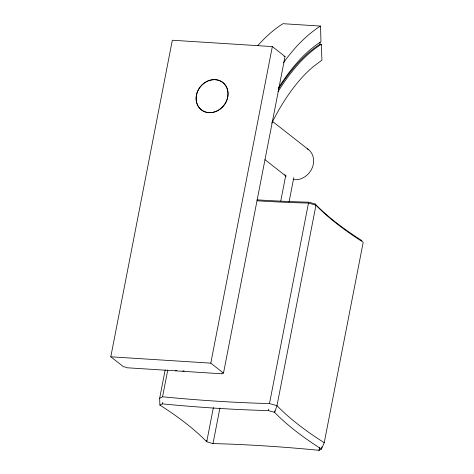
<?xml version="1.0" encoding="UTF-8"?>
<svg xmlns="http://www.w3.org/2000/svg" width="474" height="474" viewBox="0 0 474 474"><rect width="100%" height="100%" fill="white"/><g stroke="black" fill="none" stroke-linecap="round" stroke-linejoin="round"><path stroke-width="0.71" d="M206.771 440.34L206.729 441.792L213.004 443.575L218.081 443.711A526.347 135.339 11 0 1 313.427 449.761L319.014 450.3L321.443 449.068L324.234 442.716L363.208 242.226A524.955 134.983 11 0 1 315.957 205.206L315.115 203.962L308.835 202.185L303.757 202.043A526.347 135.339 11 0 1 257.151 199.85M110.792 356.798L172.329 40.237L272.331 46.582L285.034 56.536L223.497 373.097A3.128 0.806 11 0 0 222.105 373.802L127.103 367.777A3.128 0.806 11 0 0 123.495 366.752L110.792 356.798L210.794 363.143L223.497 373.097M213.365 407.658L206.729 441.792L204.946 439.979A526.347 135.339 11 0 0 162.819 406.97L159.886 405.092L159.661 398.255L165.165 369.921M159.661 398.255L162.558 396.779L167.784 369.904M159.886 405.092L162.315 403.86L162.6 402.408M210.794 363.143L272.331 46.582M213.004 443.575L219.924 407.99M280.774 200.97L285.792 175.149M289.063 201.977L293.803 177.59M162.558 396.779A524.955 134.983 11 0 0 269.493 403.57L308.461 203.079L315.957 205.206L276.988 405.697L274.6 412.368L276.383 414.181A526.347 135.339 11 0 0 318.516 447.189L321.443 449.068L321.87 446.893M162.315 403.86L167.903 404.399A526.347 135.339 11 0 0 263.248 410.448L268.325 410.585L268.61 409.133M274.884 410.917L274.6 412.368L268.325 410.585M319.577 447.397L319.014 450.3L319.529 448.943M278.451 87.98A279.429 121.332 -86.4 0 1 320.963 41.736L320.566 26.082L319.476 26.686A297.559 129.201 -86.4 0 0 283.44 62.764M271.78 123.092A264.006 114.631 -86.4 0 1 313.207 66.704L321.929 60.133L321.295 44.307L319.938 44.283A277.207 120.366 -86.4 0 0 278.41 89.005M321.295 44.307L321.188 44.366A277.207 120.366 -86.4 0 0 278.072 91.636M320.566 26.082L283.067 23.7L281.977 24.31A297.559 129.201 -86.4 0 0 257.809 45.551M175.38 370.413L176.855 370.508M182.733 370.881L184.208 370.976M269.493 403.57L276.988 405.697A524.955 134.983 11 0 0 324.234 442.716M361.952 240.668L359.025 238.783A526.347 135.339 11 0 1 316.893 205.775L315.115 203.962M272.189 121.16L308.296 149.452M264.96 159.655L285.923 176.085M319.962 42.204L320.045 44.23M307.217 148.712A17.378 15.008 -51.9 0 1 311.945 168.471A17.378 15.008 -51.9 0 1 293.122 179.563M286.095 176.15A17.378 15.008 -51.9 0 1 284.761 174.693M308.461 203.079A524.955 134.983 11 0 1 257.003 200.78M284.021 56.602A3.128 0.806 11 0 1 285.034 56.536M213.01 112.338A17.378 15.008 -51.9 0 0 225.405 85.207A17.378 15.008 -51.9 0 0 197.824 90.901A17.378 15.008 -51.9 0 0 213.01 112.338A17.378 15.008 -51.9 0 0 225.387 85.213A17.378 15.008 -51.9 0 0 197.806 90.943A17.378 15.008 -51.9 0 0 213.022 112.35"/></g></svg>
